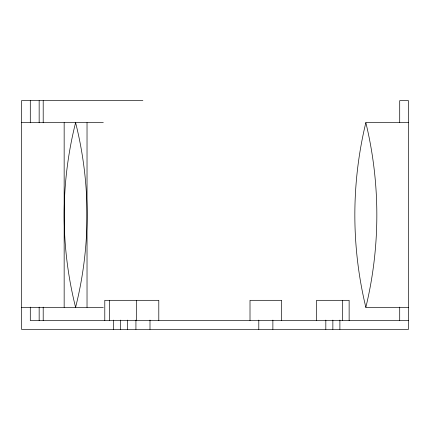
<?xml version="1.0" encoding="UTF-8"?>
<svg xmlns="http://www.w3.org/2000/svg" width="430" height="430" viewBox="0 0 430 430"><rect width="100%" height="100%" fill="white"/><g stroke="black" fill="none" stroke-linecap="round" stroke-linejoin="round"><path stroke-width="0.64" d="M142.878 100.658L21.5 100.658L21.5 329.342L408.5 329.342L408.5 100.658L399.706 100.658L399.706 122.717M21.5 122.647L103.297 122.647M408.5 307.353L365.844 307.353A393.375 393.375 0 0 0 365.844 122.647L408.5 122.647M21.5 307.353L103.297 307.353M408.5 320.543L30.293 320.543L30.293 307.138M399.706 307.144L399.706 320.543M349.133 320.543L349.133 300.317L316.587 300.317L316.587 320.543M342.533 300.317L342.533 320.543M339.894 320.108L339.894 329.342M332.858 320.108L332.858 329.342M325.822 320.108L325.822 329.342M281.671 320.543L281.671 300.317L250.007 300.317L250.007 320.543M272.873 320.108L272.873 329.342M258.801 320.108L258.801 329.342M158.799 320.543L158.799 300.317L104.791 300.317L104.791 320.543M150 320.108L150 329.342M136.455 300.317L136.455 320.543M135.928 320.108L135.928 329.342M127.662 320.108L127.662 329.342M120.626 320.108L120.626 329.342M113.59 320.108L113.59 329.342M109.43 300.317L109.43 320.543M87.027 122.647L87.027 307.353M64.156 122.647L64.156 307.353M43.199 100.658L43.199 122.781M43.199 307.138L43.199 320.543M39.157 100.658L39.157 122.781M39.157 307.138L39.157 320.543M30.293 100.658L30.293 122.781M365.844 307.353A393.375 393.375 0 0 1 365.844 122.647M75.594 122.647A378.679 378.679 0 0 0 75.594 307.353A378.679 378.679 0 0 0 75.594 122.647"/></g></svg>
